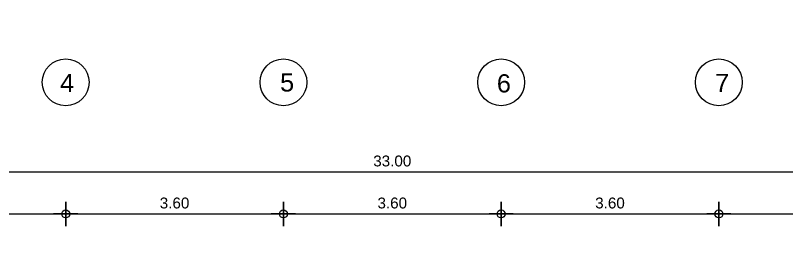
# Model space of a CAD drawing. Header units: metres. Extents: x -11 to 85, y -301 to 135.
# Drawn here: x 25.04 to 37.79, y -25.36 to -21.59 of the extents above; entities that cross this region are included whole.
import ezdxf

# ---------------------------------------------------------------- set-up
doc = ezdxf.new("R2010")
doc.units = ezdxf.units.M
doc.header["$LTSCALE"] = 0.036
doc.header["$PDMODE"] = 2
doc.layers.add('arxitek borofos', color=252, linetype='Continuous')
doc.layers.add('DIMBLK', color=252, linetype='Continuous')
doc.styles.add('COMU-N', font='arial.ttf')
doc.styles.get("Standard").update_dxf_attribs({"font": 'arial.ttf'})
doc.dimstyles.new('CADWDOT', dxfattribs={"dimscale": 0.1, "dimtxt": 1.8, "dimasz": 0.08, "dimexe": 2, "dimexo": 0, "dimgap": 0.09, "dimtad": 0, "dimrnd": 0.001, "dimzin": 0, "dimdsep": 46, "dimtxsty": 'Standard', "dimblk1": 'ARTDIM', "dimblk2": 'ARTDIM', "dimsah": 1, "dimcen": 0.09, "dimdle": 0.05, "dimse1": 1, "dimse2": 1, "dimadec": 0, "dimazin": 0, "dimtfac": 1, "dimtmove": 0, "dimatfit": 3, "dimldrblk": 'ARTDIM', "dimfxl": 2, "dimtvp": 0.9999, "dimtolj": 1, "dimtzin": 0, "dimarcsym": 0})

# ---------------------------------------------------------------- blocks, each defined once
blk = doc.blocks.new('ARTDIM')
at = {"layer": 'DIMBLK'}
for p, q in [((0, -24.9975), (0, 24.9975)), ((-24.9975, 0), (24.9975, 0))]:
    blk.add_line(p, q, dxfattribs=at)
blk.add_circle((0, 0), 8.25, dxfattribs=at)
blk = doc.blocks.new('*D757')
at = {"layer": 'arxitek borofos', "color": 0, "lineweight": -2}
blk.add_line((22.282, -24.872), (25.866, -24.872), dxfattribs=at)
at = {"layer": 'Defpoints', "color": 0, "transparency": 16777216}
for p in [(22.274, -21.594), (25.874, -24.872), (25.874, -24.872)]:
    blk.add_point(p, dxfattribs=at)
at = {"layer": 'arxitek borofos', "color": 0, "lineweight": -2, "xscale": 0.008, "yscale": 0.008, "zscale": 0.008, "rotation": 180}
blk.add_blockref('ARTDIM', (22.274, -24.872), dxfattribs=at)
at = {"layer": 'arxitek borofos', "color": 0, "lineweight": -2, "xscale": 0.008, "yscale": 0.008, "zscale": 0.008}
blk.add_blockref('ARTDIM', (25.874, -24.872), dxfattribs=at)
at = {"layer": 'arxitek borofos', "color": 0, "insert": (24.074, -24.692), "char_height": 0.18, "attachment_point": 5}
blk.add_mtext('\\A1;3.60', dxfattribs=at)
blk = doc.blocks.new('*D758')
at = {"layer": 'arxitek borofos', "color": 0, "lineweight": -2}
blk.add_line((25.882, -24.872), (29.466, -24.872), dxfattribs=at)
at = {"layer": 'Defpoints', "color": 0, "transparency": 16777216}
for p in [(29.474, -21.594), (25.874, -24.872), (29.474, -24.872)]:
    blk.add_point(p, dxfattribs=at)
at = {"layer": 'arxitek borofos', "color": 0, "lineweight": -2, "xscale": 0.008, "yscale": 0.008, "zscale": 0.008, "rotation": 180}
blk.add_blockref('ARTDIM', (25.874, -24.872), dxfattribs=at)
at = {"layer": 'arxitek borofos', "color": 0, "lineweight": -2, "xscale": 0.008, "yscale": 0.008, "zscale": 0.008}
blk.add_blockref('ARTDIM', (29.474, -24.872), dxfattribs=at)
at = {"layer": 'arxitek borofos', "color": 0, "insert": (27.674, -24.692), "char_height": 0.18, "attachment_point": 5}
blk.add_mtext('\\A1;3.60', dxfattribs=at)
blk = doc.blocks.new('*D759')
at = {"layer": 'arxitek borofos', "color": 0, "lineweight": -2}
blk.add_line((29.482, -24.872), (33.066, -24.872), dxfattribs=at)
at = {"layer": 'Defpoints', "color": 0, "transparency": 16777216}
for p in [(29.474, -21.594), (33.074, -21.594), (33.074, -24.872)]:
    blk.add_point(p, dxfattribs=at)
at = {"layer": 'arxitek borofos', "color": 0, "lineweight": -2, "xscale": 0.008, "yscale": 0.008, "zscale": 0.008, "rotation": 180}
blk.add_blockref('ARTDIM', (29.474, -24.872), dxfattribs=at)
at = {"layer": 'arxitek borofos', "color": 0, "lineweight": -2, "xscale": 0.008, "yscale": 0.008, "zscale": 0.008}
blk.add_blockref('ARTDIM', (33.074, -24.872), dxfattribs=at)
at = {"layer": 'arxitek borofos', "color": 0, "insert": (31.274, -24.692), "char_height": 0.18, "attachment_point": 5}
blk.add_mtext('\\A1;3.60', dxfattribs=at)
blk = doc.blocks.new('*D760')
at = {"layer": 'arxitek borofos', "color": 0, "lineweight": -2}
blk.add_line((33.082, -24.872), (36.666, -24.872), dxfattribs=at)
at = {"layer": 'Defpoints', "color": 0, "transparency": 16777216}
for p in [(33.074, -21.594), (36.674, -21.594), (36.674, -24.872)]:
    blk.add_point(p, dxfattribs=at)
at = {"layer": 'arxitek borofos', "color": 0, "lineweight": -2, "xscale": 0.008, "yscale": 0.008, "zscale": 0.008, "rotation": 180}
blk.add_blockref('ARTDIM', (33.074, -24.872), dxfattribs=at)
at = {"layer": 'arxitek borofos', "color": 0, "lineweight": -2, "xscale": 0.008, "yscale": 0.008, "zscale": 0.008}
blk.add_blockref('ARTDIM', (36.674, -24.872), dxfattribs=at)
at = {"layer": 'arxitek borofos', "color": 0, "insert": (34.874, -24.692), "char_height": 0.18, "attachment_point": 5}
blk.add_mtext('\\A1;3.60', dxfattribs=at)
blk = doc.blocks.new('*D761')
at = {"layer": 'arxitek borofos', "color": 0, "lineweight": -2}
blk.add_line((36.682, -24.872), (40.266, -24.872), dxfattribs=at)
at = {"layer": 'Defpoints', "color": 0, "transparency": 16777216}
for p in [(36.674, -21.594), (40.274, -21.594), (40.274, -24.872)]:
    blk.add_point(p, dxfattribs=at)
at = {"layer": 'arxitek borofos', "color": 0, "lineweight": -2, "xscale": 0.008, "yscale": 0.008, "zscale": 0.008, "rotation": 180}
blk.add_blockref('ARTDIM', (36.674, -24.872), dxfattribs=at)
at = {"layer": 'arxitek borofos', "color": 0, "lineweight": -2, "xscale": 0.008, "yscale": 0.008, "zscale": 0.008}
blk.add_blockref('ARTDIM', (40.274, -24.872), dxfattribs=at)
at = {"layer": 'arxitek borofos', "color": 0, "insert": (38.474, -24.692), "char_height": 0.18, "attachment_point": 5}
blk.add_mtext('\\A1;3.60', dxfattribs=at)
blk = doc.blocks.new('*D766')
at = {"layer": 'arxitek borofos', "color": 0, "lineweight": -2}
blk.add_line((14.782, -24.178), (47.766, -24.178), dxfattribs=at)
at = {"layer": 'Defpoints', "color": 0, "transparency": 16777216}
for p in [(47.774, -24.178), (14.774, -25.36), (47.774, -25.36)]:
    blk.add_point(p, dxfattribs=at)
at = {"layer": 'arxitek borofos', "color": 0, "lineweight": -2, "xscale": 0.008, "yscale": 0.008, "zscale": 0.008, "rotation": 180}
blk.add_blockref('ARTDIM', (14.774, -24.178), dxfattribs=at)
at = {"layer": 'arxitek borofos', "color": 0, "lineweight": -2, "xscale": 0.008, "yscale": 0.008, "zscale": 0.008}
blk.add_blockref('ARTDIM', (47.774, -24.178), dxfattribs=at)
at = {"layer": 'arxitek borofos', "color": 0, "insert": (31.274, -23.998), "char_height": 0.18, "attachment_point": 5}
blk.add_mtext('\\A1;33.00', dxfattribs=at)

msp = doc.modelspace()

# ---------------------------------------------------------------- linework, layer by layer
at = {"layer": 'arxitek borofos'}
for centre in [(25.874, -22.698), (29.474, -22.698), (33.074, -22.698), (36.674, -22.698)]:
    msp.add_circle(centre, 0.387, dxfattribs=at)

# ---------------------------------------------------------------- texts
at = {"layer": 'arxitek borofos', "style": 'COMU-N'}
for s, p in [('4', (25.781, -22.858)), ('5', (29.419, -22.85)), ('6', (33.003, -22.865)), ('7', (36.612, -22.858))]:
    msp.add_text(s, height=0.3, dxfattribs=at).set_placement(p)

# ---------------------------------------------------------------- dimensions: what is measured, and where the dimension line sits
at = {"layer": 'arxitek borofos'}
for base, p1, p2, picture, middle in [((25.874, -24.872), (22.274, -21.594), (25.874, -24.872), '*D757', (24.074, -24.692)), ((29.474, -24.872), (25.874, -24.872), (29.474, -21.594), '*D758', (27.674, -24.692)), ((33.074, -24.872), (29.474, -21.594), (33.074, -21.594), '*D759', (31.274, -24.692)), ((36.674, -24.872), (33.074, -21.594), (36.674, -21.594), '*D760', (34.874, -24.692)), ((40.274, -24.872), (36.674, -21.594), (40.274, -21.594), '*D761', (38.474, -24.692)), ((47.774, -24.178), (14.774, -25.36), (47.774, -25.36), '*D766', (31.274, -23.998))]:
    dim = msp.add_linear_dim(base=base, p1=p1, p2=p2, dimstyle='CADWDOT', dxfattribs=at)
    dim.commit()
    dim.dimension.update_dxf_attribs({"geometry": picture, "text_midpoint": middle})

doc.saveas('drawing.dxf')
